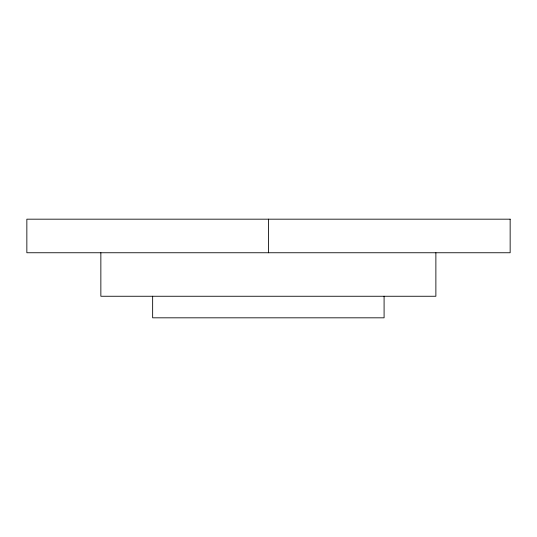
<?xml version="1.0" encoding="UTF-8"?>
<svg xmlns="http://www.w3.org/2000/svg" width="537" height="537" viewBox="0 0 537 537"><rect width="100%" height="100%" fill="white"/><g stroke="black" fill="none" stroke-linecap="round" stroke-linejoin="round"><path stroke-width="0.81" d="M435.876 252.752L435.876 296.256L100.855 296.256L100.855 252.752M384.089 296.256L384.089 317.823L152.649 317.823L152.649 296.256M268.5 219.177L268.5 252.752M510.15 219.177L26.85 219.177L26.85 252.752L510.15 252.752L510.15 219.177"/></g></svg>
